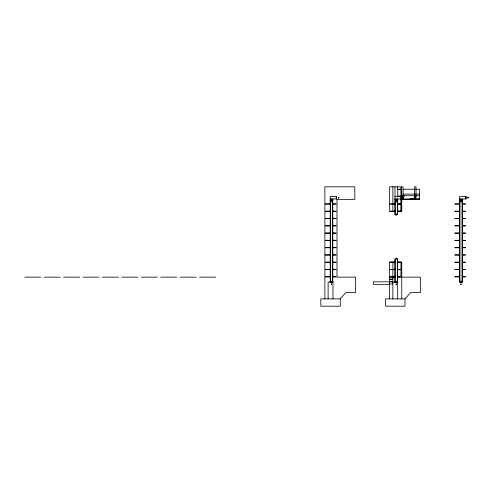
<?xml version="1.0" encoding="UTF-8"?>
<svg xmlns="http://www.w3.org/2000/svg" width="493" height="493" viewBox="0 0 493 493"><rect width="100%" height="100%" fill="white"/><g stroke="black" fill="none" stroke-linecap="round" stroke-linejoin="round"><path stroke-width="0.74" d="M389.618 281.836L389.618 284.424L373.435 284.424L373.435 281.836L392.859 281.836M400.951 198.956L400.951 199.443L419.561 199.443L419.561 189.244L403.182 189.244M331.727 200.152C331.111 199.067 331.438 201.193 331.647 199.955M331.789 201.464L331.259 201.243L331.764 201.532M395.971 200.016L396.107 200.343M461.22 200.152C460.789 199.271 460.887 200.953 461.165 199.93M460.887 201.187L461.115 201.582L460.863 201.249M461.208 201.181L460.924 201.668L460.924 201.107M336.047 197.354L336.035 197.946M338.371 198.02L338.66 197.311L338.309 198.05M400.791 197.354L400.778 197.946M403.428 197.97L403.12 197.311L403.12 198.05L403.44 197.385M468.171 197.97L467.863 197.311L467.863 198.05L468.19 197.385M465.558 197.483L465.558 198.02L465.78 197.483M396.052 201.181L396.403 201.637L396.181 201.107M396.119 201.249L396.421 201.483M409.849 198.309L414.385 198.956L416.006 195.721M396.415 200.25L396.255 199.862L396.304 200.281M461.251 200.238L460.752 200.238L461.146 199.838M340.25 298.9L320.826 298.9L320.826 306.184L340.25 306.184L340.25 298.9L345.846 292.515L355.626 292.515L355.626 277.14L337.015 277.14L337.015 199.443L354.818 199.443L354.818 186.816L324.875 186.816L324.875 298.9M404.993 298.9L385.575 298.9L385.575 306.184L404.993 306.184L404.993 298.9L410.595 292.515L420.375 292.515L420.375 277.14L401.758 277.14M331.9 281.756L331.154 281.534L331.863 281.756M396.434 281.534L395.867 281.756L396.434 281.756M461.393 281.756L460.647 281.534L461.356 281.756M396.107 199.838L396.464 199.887M397.715 189.244L400.951 189.244M397.715 189.571L400.951 189.571M403.182 194.1L419.561 194.1M419.561 195.721L401.438 195.721L403.052 198.956L403.052 186.816L401.438 186.816L401.438 198.956L403.052 195.721L404.562 195.937M397.715 196.048L400.951 196.048M394.961 196.368L401.438 196.368M330.218 198.956L336.688 198.956L336.688 196.368L330.218 196.368L330.218 281.836M394.961 198.956L419.561 198.956L418.378 198.42M459.704 198.956L466.181 198.956L466.181 196.368L459.704 196.368L459.704 281.836M330.218 199.283L332.806 199.283M394.961 199.283L397.549 199.283M459.704 199.283L462.298 199.283M330.218 203.085L330.051 203.892L325.368 203.892M332.806 203.085L332.966 203.892L336.029 203.892M394.961 203.085L394.801 203.892L390.117 203.892M459.704 203.085L459.544 203.892L454.86 203.892M462.298 203.085L462.459 203.892L465.521 203.892M397.715 203.892L400.951 203.812M325.368 204.059L330.218 204.059M332.806 204.059L336.029 204.059M390.117 204.059L394.961 204.059M397.549 204.059L400.778 204.059M454.86 204.059L459.704 204.059M462.298 204.059L465.521 204.059M397.715 204.139L400.951 204.139M330.218 210.369L330.051 211.177L325.368 211.177M332.806 210.369L332.966 211.177L336.029 211.177M394.961 210.369L394.801 211.177L390.117 211.177M459.704 210.369L459.544 211.177L454.86 211.177M462.298 210.369L462.459 211.177L465.521 211.177M397.715 211.096L400.951 211.096M397.715 211.177L400.778 211.177M325.368 211.343L330.218 211.343M332.806 211.343L336.029 211.343M390.117 211.343L394.961 211.343M397.549 211.343L400.778 211.343M454.86 211.343L459.704 211.343M462.298 211.343L465.521 211.343M394.961 211.423L389.618 211.423L389.618 186.816L400.951 186.816L400.951 196.528M330.218 217.653L330.051 218.461L325.368 218.461M332.806 217.653L332.966 218.461L336.029 218.461M459.704 217.653L459.544 218.461L454.86 218.461M462.298 217.653L462.459 218.461L465.521 218.461M325.368 218.627L330.218 218.627M332.806 218.627L336.029 218.627M454.86 218.627L459.704 218.627M462.298 218.627L465.521 218.627M330.218 224.937L330.051 225.745L325.368 225.745M332.806 224.937L332.966 225.745L336.029 225.745M459.704 224.937L459.544 225.745L454.86 225.745M462.298 224.937L462.459 225.745L465.521 225.745M325.368 225.911L330.218 225.911M332.806 225.911L336.029 225.911M454.86 225.911L459.704 225.911M462.298 225.911L465.521 225.911M330.218 232.221L330.051 233.029L325.368 233.029M332.806 232.221L332.966 233.029L336.029 233.029M459.704 232.221L459.544 233.029L454.86 233.029M462.298 232.221L462.459 233.029L465.521 233.029M325.368 233.195L330.218 233.195M332.806 233.195L336.029 233.195M454.86 233.195L459.704 233.195M462.298 233.195L465.521 233.195M330.218 239.506L330.051 240.313L325.368 240.313M332.806 239.506L332.966 240.313L336.029 240.313M459.704 239.506L459.544 240.313L454.86 240.313M462.298 239.506L462.459 240.313L465.521 240.313M325.368 240.479L330.218 240.479M332.806 240.479L336.029 240.479M454.86 240.479L459.704 240.479M462.298 240.479L465.521 240.479M330.218 246.79L330.051 247.597L325.368 247.597M332.806 246.79L332.966 247.597L336.029 247.597M459.704 246.79L459.544 247.597L454.86 247.597M462.298 246.79L462.459 247.597L465.521 247.597M325.368 247.763L330.218 247.763M332.806 247.763L336.029 247.763M454.86 247.763L459.704 247.763M462.298 247.763L465.521 247.763M330.218 254.074L330.051 254.881L325.368 254.881M332.806 254.074L332.966 254.881L336.029 254.881M459.704 254.074L459.544 254.881L454.86 254.881M462.298 254.074L462.459 254.881L465.521 254.881M325.368 255.041L330.218 255.041M332.806 255.041L336.029 255.041M454.86 255.041L459.704 255.041M462.298 255.041L465.521 255.041M330.218 261.358L330.051 262.165L325.368 262.165M332.806 261.358L332.966 262.165L336.029 262.165M394.961 261.358L394.801 262.165L390.117 262.165M397.549 261.358L397.715 298.9M459.704 261.358L459.544 262.165L454.86 262.165M462.298 261.358L462.459 262.165L465.521 262.165M394.961 262.085L389.618 262.085L389.618 298.9M397.715 262.085L401.758 262.085L401.758 298.9M397.715 262.165L400.778 262.165M325.368 262.325L330.218 262.325M332.806 262.325L336.029 262.325M390.117 262.325L394.961 262.325M397.549 262.325L400.778 262.325M454.86 262.325L459.704 262.325M462.298 262.325L465.521 262.325M397.715 262.412L400.951 262.412M330.218 268.642L330.051 269.449L325.368 269.449M332.806 268.642L332.966 269.449L336.029 269.449M394.961 268.642L394.801 269.449L390.117 269.449M459.704 268.642L459.544 269.449L454.86 269.449M462.298 268.642L462.459 269.449L465.521 269.449M397.715 269.369L400.951 269.369M397.715 269.449L400.778 269.449M325.368 269.609L330.218 269.609M332.806 269.609L336.029 269.609M390.117 269.609L394.961 269.609M397.549 269.609L400.778 269.609M454.86 269.609L459.704 269.609M462.298 269.609L465.521 269.609M397.715 269.696L400.951 269.696M330.218 275.926L330.051 276.733L325.368 276.733M332.806 275.926L332.966 276.733L336.029 276.733M394.961 275.926L394.801 276.733L390.117 276.733M459.704 275.926L459.544 276.733L454.86 276.733M462.298 275.926L462.459 276.733L465.521 276.733M389.618 276.653L392.859 276.653M397.715 276.653L400.951 276.653M397.715 276.733L400.778 276.733M325.368 276.893L330.218 276.893M332.806 276.893L336.029 276.893M390.117 276.893L394.961 276.893M397.549 276.893L400.778 276.893M454.86 276.893L459.704 276.893M462.298 276.893L465.521 276.893M389.618 276.98L392.859 276.98M397.715 276.98L400.951 276.98L400.951 262.085M24.65 277.14L40.839 277.14M44.074 277.14L60.263 277.14M63.498 277.14L79.681 277.14M82.923 277.14L99.105 277.14M102.347 277.14L118.53 277.14M121.771 277.14L137.954 277.14M141.195 277.14L157.378 277.14M160.613 277.14L176.802 277.14M180.037 277.14L196.226 277.14M199.462 277.14L215.651 277.14M392.859 277.14L394.961 277.14M389.618 279.081L392.859 279.081M389.618 279.408L392.859 279.408M331.345 281.306L331.678 281.306M396.089 281.306L396.421 281.306M460.838 281.306L461.165 281.306M331.228 281.497L331.789 281.497M389.618 281.509L392.859 281.509M395.971 281.497L396.538 281.497M460.721 281.497L461.282 281.497M397.715 281.836L394.801 281.836L394.801 282.156M332.966 282.156L328.11 282.156L328.11 298.9M392.859 282.156L397.715 282.156M331.321 282.828L331.697 282.828M396.07 282.828L396.446 282.828M460.813 282.828L461.189 282.828M331.321 283.906L331.697 283.906M396.07 283.906L396.446 283.906M460.813 283.906L461.189 283.906M389.618 283.937L392.859 283.937M331.29 284.295L331.727 284.295M396.039 284.295L396.477 284.295M460.782 284.295L461.22 284.295M331.29 284.424L331.727 284.424M396.039 284.424L396.477 284.424M460.782 284.424L461.22 284.424M396.181 200.374L396.508 199.948M331.709 201.273L331.29 201.446L331.74 201.384M414.385 195.721L416.006 198.956L416.006 186.816L414.385 186.816L414.385 198.956M468.35 197.477L468.35 197.853M465.86 196.368L465.86 198.956M465.521 197.385L465.521 197.946M462.298 198.956L462.298 281.836M462.101 199.283L462.101 281.836M459.901 199.283L459.901 281.836M403.607 197.477L403.607 197.853M401.758 199.443L401.758 211.423L397.715 211.423L397.715 198.624M401.271 199.443L401.271 211.423M401.111 196.368L401.111 198.956M400.951 198.642L400.951 211.423M397.715 186.816L397.715 196.812M397.549 198.956L397.549 214.658L396.255 213.851L396.255 215.466L394.961 214.658L394.961 186.816M397.549 281.836L397.549 258.85L396.255 258.036L396.255 259.657L394.961 258.85L394.961 281.836M397.358 199.283L397.358 214.658M397.358 258.85L397.358 281.836M395.158 199.283L395.158 214.658M395.158 258.85L395.158 281.836M392.859 186.816L392.859 211.423M392.859 262.085L392.859 298.9M338.857 197.477L338.857 197.853M338.697 197.385L338.697 197.946M336.368 196.368L336.368 198.956M332.966 298.9L332.966 281.836L330.051 281.836L330.051 282.156M332.806 198.956L332.806 281.836M332.609 199.283L332.609 281.836M330.409 199.283L330.409 281.836M331.136 199.992C331.61 201.477 332.288 198.944 331.136 199.992M331.136 201.286C331.61 202.771 332.288 200.238 331.136 201.286M395.879 199.992C396.354 201.477 397.031 198.944 395.879 199.992M395.879 201.286C396.354 202.771 397.031 200.238 395.879 201.286M460.628 199.992C461.103 201.477 461.781 198.944 460.628 199.992M460.628 201.286C461.103 202.771 461.781 200.238 460.628 201.286M331.333 201.076L331.684 201.692L331.333 201.076M396.076 201.076L396.434 201.692L396.076 201.076M460.826 201.076L461.177 201.692L460.826 201.076M331.512 199.739L331.512 200.448L331.512 199.739M396.255 199.739L396.255 200.448L396.255 199.739M461.004 199.739L461.004 200.448L461.004 199.739M462.459 281.836L459.544 281.836L459.544 282.156L462.459 282.156L462.459 281.836"/></g></svg>
